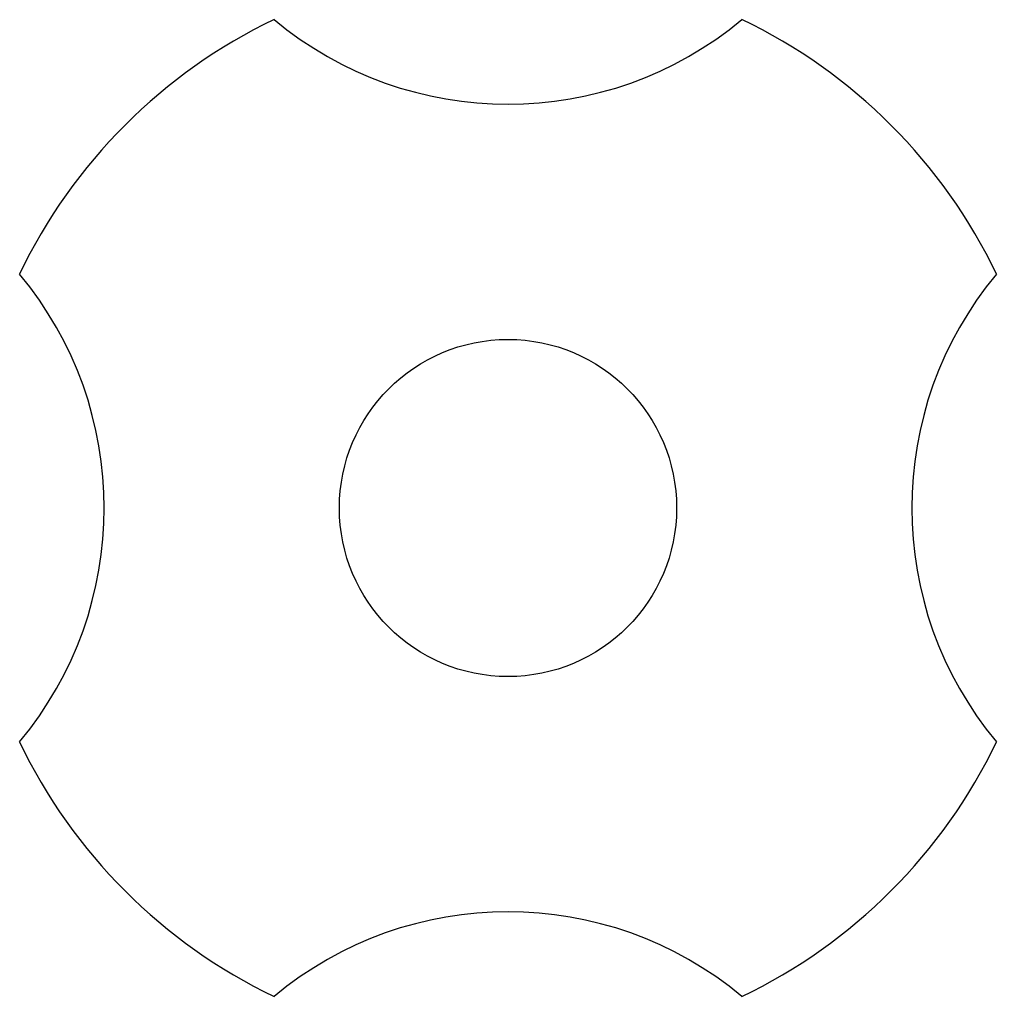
# Model space of a CAD drawing. Header units: millimetres. Extents: x 2033 to 2295, y 1536 to 1691.
# Drawn here: x 2145.4634 to 2145.5536, y 1565.6432 to 1565.7334 of the extents above; entities that cross this region are included whole.
import ezdxf

# ---------------------------------------------------------------- set-up
doc = ezdxf.new("R2010")
doc.units = ezdxf.units.MM

msp = doc.modelspace()

# ---------------------------------------------------------------- linework, layer by layer
msp.add_circle((2145.508534939505, 1565.68834433019), 0.01556473974268613)
for centre, radius, start, end in [((2145.508534939505, 1565.68834433019), 0.05, 115.5870447123289, 154.412955287665), ((2145.508534939505, 1565.759356820947), 0.03373340808324343, 230.1977684259304, 309.8022315740697), ((2145.508534939505, 1565.68834433019), 0.05, 25.5870447123232, 64.4129552876711), ((2145.437522448748, 1565.68834433019), 0.03373340808324343, 320.1977684259321, 39.80223157406789), ((2145.579547430261, 1565.68834433019), 0.03373340808324343, 140.1977684259487, 219.8022315740679), ((2145.508534939505, 1565.68834433019), 0.05, 205.5870447123349, 244.4129552876711), ((2145.508534939505, 1565.68834433019), 0.05, 295.5870447123289, 334.4129552876768), ((2145.508534939505, 1565.617331839434), 0.03373340808324343, 50.19776842593036, 129.8022315740696)]:
    msp.add_arc(centre, radius, start, end)

doc.saveas('drawing.dxf')
